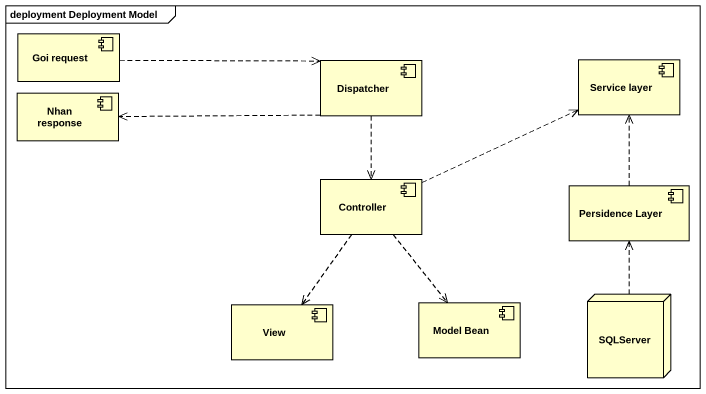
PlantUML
@startuml
mainframe deployment Deployment Model
component "Goi request" as Goi_request
component Dispatcher
component "Service layer" as Service_layer
component "Nhan response" as Nhan_response
component Controller
component "Persidence Layer" as Persidence_Layer
component View
component "Model Bean" as Model_Bean
node SQLServer
Goi_request .right.> Dispatcher
Dispatcher .left.> Nhan_response
Dispatcher ..> Controller
Controller .right.> Service_layer
Controller ..> View
Controller ..> Model_Bean
Persidence_Layer .up.> Service_layer
SQLServer .up.> Persidence_Layer
@enduml
